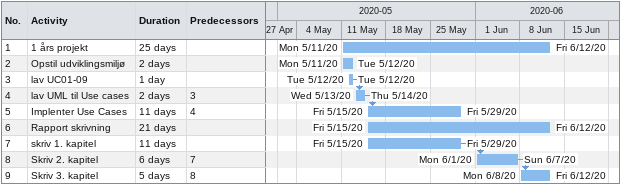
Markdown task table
| ID | Task | Duration | Start | Finish | Predecessors |
|---|---|---|---|---|---|
| 1 | 1 års projekt | 25d | 2020-05-11 | 2020-06-12 |  |
| 2 | Opstil udviklingsmiljø | 2d | 2020-05-11 | 2020-05-12 |  |
| 3 | lav UC01-09 | 1d | 2020-05-12 | 2020-05-12 |  |
| 4 | lav UML til Use cases | 2d | 2020-05-13 | 2020-05-14 | 3 |
| 5 | Implenter Use Cases | 11d | 2020-05-15 | 2020-05-29 | 4 |
| 6 | Rapport skrivning | 21d | 2020-05-15 | 2020-06-12 |  |
| 7 | skriv 1. kapitel | 11d | 2020-05-15 | 2020-05-29 |  |
| 8 | Skriv 2. kapitel | 6d | 2020-06-01 | 2020-06-07 | 7 |
| 9 | Skriv 3. kapitel | 5d | 2020-06-08 | 2020-06-12 | 8 |
